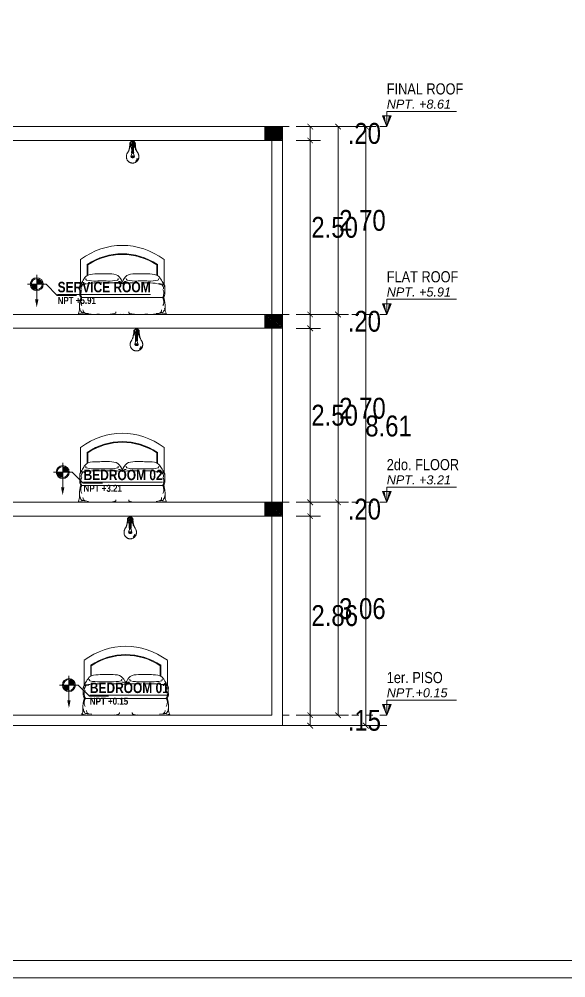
# Model space of a CAD drawing. Header units: millimetres. Extents: x 56 to 215, y 47 to 103.
# Drawn here: x 128.83 to 136.69, y 75.1 to 88.88 of the extents above; entities that cross this region are included whole.
import ezdxf
from ezdxf.enums import TextEntityAlignment as Align

# ---------------------------------------------------------------- set-up
doc = ezdxf.new("R2010")
doc.units = ezdxf.units.MM
doc.linetypes.add('DASHED2', pattern=[0.375, 0.25, -0.125])
for name, color, linetype, lineweight in [('A_Bloques', 56, 'Continuous', 15), ('A_Pared', 147, 'Continuous', 15), ('A_Texto', 43, 'Continuous', 9), ('E_Columna', 3, 'Continuous', 25), ('G_Proyección', 8, 'DASHED2', 15), ('G_Texto', 122, 'Continuous', 20)]:
    doc.layers.add(name, color=color, linetype=linetype, lineweight=lineweight)
doc.layers.add('G_Acotación', color=171, linetype='Continuous')
doc.styles.add('Acotacion', font='ARIALN.TTF')
doc.styles.add('AMBIENTES', font='ARIALNB.TTF', dxfattribs={"height": 0.15})
doc.styles.add('ARIAL', font='ariali.ttf', dxfattribs={"height": 0.12})
doc.styles.add('Arial Marron', font='ARIALN.TTF')
doc.styles.add('Cotas', font='ARIALNB.TTF', dxfattribs={"height": 0.1})
doc.styles.add('Niveles', font='swissck.ttf')
doc.dimstyles.new('Lenin_50', dxfattribs={"dimtxt": 0.3, "dimasz": 0.08, "dimexe": 0.15, "dimexo": 0.2, "dimgap": 0.03, "dimtad": 2, "dimtih": 1, "dimtoh": 1, "dimlfac": -1, "dimzin": 4, "dimdsep": 46, "dimtxsty": 'Acotacion', "dimblk": 'ARCHTICK', "dimcen": 0.08, "dimclrd": 256, "dimclre": 256, "dimclrt": 4, "dimazin": 1, "dimtm": 1e-09, "dimtfac": 1, "dimtmove": 2, "dimatfit": 2, "dimfxl": 1, "dimtolj": 1, "dimlwd": 13, "dimlwe": 18, "dimarcsym": 0})

# ---------------------------------------------------------------- blocks, each defined once
blk = doc.blocks.new('TITULP')
h = blk.add_hatch(color=1)
h.paths.add_polyline_path([(0, -0.055), (0, -0.134), (0.079, -0.134, 0.414214)])
h.paths.add_polyline_path([(0, -0.134), (-0.079, -0.134, 0.414214), (0, -0.213)])
for p, q in [((0, -0.353), (0, 0)), ((-0.134, -0.134), (0.134, -0.134)), ((0.294, -0.294), (0.57, -0.294))]:
    blk.add_line(p, q)
at = {"lineweight": 18}
blk.add_line((0.134, -0.134), (0.294, -0.294), dxfattribs=at)
for radius in [0.0937, 0.0785]:
    blk.add_circle((0, -0.134), radius)
blk.add_solid([(0.024, -0.353), (0, -0.468), (-0.024, -0.353)])
at = {"style": 'Arial Marron', "width": 1.35}
blk.add_attdef('%%USALA', text='', height=0.14, dxfattribs=at).set_placement((0.305, -0.112), align=Align.TOP_LEFT)
at = {"style": 'Arial Marron', "width": 1.1}
blk.add_attdef('NPT%%P0.00', text='', height=0.1, dxfattribs=at).set_placement((0.603, -0.397), align=Align.MIDDLE_CENTER)
at = {"style": 'Arial Marron'}
blk.add_attdef('PISO', text='', height=0.08, dxfattribs=at).set_placement((0.603, -0.539), align=Align.MIDDLE_CENTER)
blk = doc.blocks.new('dormirtorio_07')
for p, q in [((-75, 78.8), (-75, 43.3)), ((-63, 56.1), (-63, 71.8)), ((-62, 56.6), (-62, 71.2)), ((62, 56.6), (62, 71.2)), ((63, 56.1), (63, 71.8)), ((75, 78.8), (75, 43.3)), ((-73.8, 24.2), (73.8, 24.2))]:
    blk.add_line(p, q)
for points in [[(-66.3, 44.3), (-71.9, 43.7, 0.12482), (-74.2, 42.8, 0.143843), (-75.8, 40.8, 0.09533), (-76.2, 38.8, 1.197972)], [(-64.3, 44.1), (-66.7, 43.9, 0.387566), (-67.4, 43.1, -0.683187), (-68.1, 42.9, 0.173692), (-69.5, 43.7, 0.32079), (-71.2, 42.9, -0.08197), (-73.2, 40.3, 0.297092), (-74, 36.8, 0.71836)], [(-36.4, 48.1, 0.005665), (-46.6, 48, -0.05078), (-64, 49.3, -0.424861), (-65.6, 51.7)], [(-36.4, 45.2, -0.005665), (-46.6, 45.3, 0.048737), (-63.3, 44.1, 0.048737)], [(-36.4, 48.1, -0.005665), (-26.2, 48, 0.05078), (-8.8, 49.3, 0.424861), (-7.2, 51.7)], [(-28, 45.2, 0.005665), (-17.8, 45.3, -0.05078), (-0.4, 44)], [(-0.2, 44.5), (-2.5, 46.3, 0.213183), (-6.8, 47.3, -0.760516)], [(0.2, 44.5), (2.5, 46.3, -0.213183), (6.8, 47.3, 0.760516)], [(28, 45.2, -0.005665), (17.8, 45.3, 0.05078), (0.4, 44)], [(36.4, 48.1, 0.005665), (26.2, 48, -0.05078), (8.8, 49.3, -0.424861), (7.2, 51.7)], [(36.4, 48.1, -0.005665), (46.6, 48, 0.05078), (64, 49.3, 0.424861), (65.6, 51.7)], [(36.4, 45.2, 0.005665), (46.6, 45.3, -0.048737), (63.3, 44.1, -0.048737)], [(64.3, 44.1), (66.7, 43.9, -0.387566), (67.4, 43.1, 0.683187), (68.1, 42.9, -0.173692), (69.5, 43.7, -0.32079), (71.2, 42.9, 0.08197), (73.2, 40.3, -0.297092), (74, 36.8, -0.71836)], [(66.3, 44.3), (71.9, 43.7, -0.12482), (74.2, 42.8, -0.143843), (75.8, 40.8, -0.09533), (76.2, 38.8, -1.197972)], [(-70.7, 24.2), (-72.4, 24.4, -0.34929), (-73.5, 25.5), (-74.3, 27.7, -0.274373), (-72.7, 35.8, -0.655189)], [(70.7, 24.2), (72.4, 24.4, 0.34929), (73.5, 25.5), (74.3, 27.7, 0.274373), (72.7, 35.8, 0.655189)], [(-70.7, 24.2), (-72.4, 24, 0.34929), (-73.5, 23), (-74.3, 20.7, 0.274373), (-72.7, 12.7, 0.655189)], [(70.7, 24.2), (72.4, 24, -0.34929), (73.5, 23), (74.3, 20.7, -0.274373), (72.7, 12.7, -0.655189)], [(-78.9, 0.8), (-77.6, 0.8, -0.064428), (-70.7, 0.2, -0.007336), (-50.9, 0.1, -0.01133), (-30.5, 0, 0.05078), (-13.1, 1.4, 0.424861), (-11.5, 3.7, -0.170355)], [(-66.4, 1.9), (-68.8, 2.1, -0.387566), (-69.5, 2.9, 0.683187), (-70.2, 3.1, -0.173692), (-71.6, 2.3, -0.32079), (-73.3, 3.1, 0.08197), (-75.3, 5.7, -0.297092), (-76.1, 9.2, -0.71836)], [(-60.7, 1.3), (-66.3, 1.9, -0.12482), (-68.6, 2.8, -0.143843), (-70.2, 4.7, -0.09533), (-70.7, 6.8, -1.197972)], [(78.9, 0.8), (77.6, 0.8, 0.064428), (70.7, 0.2, 0.007336), (50.9, 0.1, 0.01133), (30.5, 0, -0.05078), (13.1, 1.4, -0.424861), (11.5, 3.7, 0.170355)], [(60.7, 1.3), (66.3, 1.9, 0.12482), (68.6, 2.8, 0.143843), (70.2, 4.7, 0.09533), (70.7, 6.8, 1.197972)], [(66.4, 1.9), (68.8, 2.1, 0.387566), (69.5, 2.9, -0.683187), (70.2, 3.1, 0.173692), (71.6, 2.3, 0.32079), (73.3, 3.1, -0.08197), (75.3, 5.7, 0.297092), (76.1, 9.2, 0.71836)]]:
    blk.add_lwpolyline(points, format="xyb")
for centre, radius, start, end in [((0, -49.1), 148.3, 59.6247, 120.3753), ((0, -49.1), 136.3, 62.4743, 117.5257), ((0, -49.1), 135.3, 62.7308, 117.2692), ((-73.8, 23), 1.22, 90, 180), ((73.8, 23), 1.22, 0, 90)]:
    blk.add_arc(centre, radius, start, end)
for points in [[(-73.8, 44.2), (-69.1, 50.7), (-65, 54.9), (-49.3, 58.2), (-37.1, 58.4), (-22.7, 58.4), (-8.1, 55.7), (0, 46.4)], [(73.8, 44.2), (69.1, 50.7), (65, 54.9), (49.3, 58.2), (37.1, 58.4), (22.7, 58.4), (8.1, 55.7), (0, 46.4)], [(-73.8, 44.2), (-75, 43.3), (-76.3, 34.4), (-76.1, 27.4), (-73.8, 24.2)], [(73.8, 44.2), (75, 43.3), (76.3, 34.4), (76.1, 27.4), (73.8, 24.2)], [(-20.4, 0.4), (-10.4, 0), (-5, 0.1), (-0.7, 0.1), (0, 0)], [(20.4, 0.4), (10.4, 0), (5, 0.1), (0.7, 0.1), (0, 0)]]:
    blk.add_spline(points, degree=3)
for points in [[(-75, 23), (-75.5, 21.3), (-76.6, 17.2), (-77.4, 10.3), (-76.4, 4.8), (-79, 1.3), (-78.9, 0.8)], [(75, 23), (75.5, 21.3), (76.6, 17.2), (77.4, 10.3), (76.4, 4.8), (79, 1.3), (78.9, 0.8)]]:
    blk.add_open_spline(points, degree=3, knots=[0, 0, 0, 0, 0.05378, 0.1274802, 0.2032051, 0.2258843, 0.2258843, 0.2258843, 0.2258843])
blk = doc.blocks.new('FOCO')
at = {"color": 7, "lineweight": 13}
for points in [[(0.044, -0.034), (0.027, -0.007), (0.025, -0.006), (0.023, -0.004), (0.02, -0.003), (0.017, -0.002), (0.014, -0.001), (0.011, -0.001), (0.008, -0.001), (0.005, 0), (0.001, 0), (-0.001, 0), (-0.005, 0), (-0.008, -0.001), (-0.011, -0.001), (-0.015, -0.001), (-0.018, -0.002), (-0.021, -0.003), (-0.023, -0.004), (-0.025, -0.006), (-0.026, -0.007), (-0.028, -0.008), (-0.043, -0.034)], [(-0.086, -0.268), (-0.083, -0.264), (-0.066, -0.19), (-0.063, -0.182), (-0.058, -0.176), (-0.051, -0.171), (-0.044, -0.166), (-0.036, -0.162), (-0.028, -0.159), (-0.018, -0.155), (-0.011, -0.153), (-0.001, -0.152), (0.011, -0.153), (0.009, -0.148), (0.001, -0.147), (-0.005, -0.147), (-0.013, -0.148), (-0.02, -0.149), (-0.03, -0.15), (-0.037, -0.152), (-0.046, -0.154), (-0.05, -0.156), (-0.058, -0.159), (-0.065, -0.163), (-0.068, -0.166), (-0.07, -0.17), (-0.072, -0.177), (-0.073, -0.185), (-0.086, -0.268), (-0.086, -0.268)], [(-0.012, -0.197), (-0.012, -0.335)], [(0.021, -0.197), (0.022, -0.335)], [(-0.082, -0.599), (-0.098, -0.591), (-0.113, -0.582), (-0.124, -0.573), (-0.131, -0.563), (-0.136, -0.553), (-0.14, -0.544), (-0.142, -0.535), (-0.121, -0.522), (-0.119, -0.535), (-0.116, -0.548), (-0.111, -0.562), (-0.104, -0.573), (-0.095, -0.585), (-0.082, -0.599), (-0.082, -0.599)], [(-0.044, -0.471), (-0.044, -0.472), (-0.043, -0.474), (-0.043, -0.476), (-0.042, -0.477), (-0.041, -0.479), (-0.04, -0.48), (-0.039, -0.482), (-0.038, -0.483), (-0.037, -0.484), (-0.035, -0.486), (-0.033, -0.487), (-0.031, -0.488), (-0.029, -0.489), (-0.027, -0.49), (-0.025, -0.491), (-0.022, -0.492), (-0.02, -0.493), (-0.017, -0.493), (-0.014, -0.494), (-0.012, -0.495), (-0.009, -0.495), (-0.006, -0.495), (-0.003, -0.496), (0, -0.496), (0.003, -0.496), (0.006, -0.496), (0.008, -0.495), (0.011, -0.495), (0.014, -0.495), (0.017, -0.494), (0.02, -0.494), (0.022, -0.493), (0.025, -0.492), (0.027, -0.492), (0.03, -0.491), (0.032, -0.49), (0.034, -0.489), (0.036, -0.487), (0.038, -0.486), (0.04, -0.485), (0.041, -0.484), (0.043, -0.482), (0.044, -0.481), (0.045, -0.479), (0.046, -0.478), (0.047, -0.476), (0.047, -0.475), (0.048, -0.473), (0.048, -0.472), (0.048, -0.47), (0.048, -0.468), (0.047, -0.467), (0.047, -0.465), (0.046, -0.464), (0.045, -0.462), (0.044, -0.461), (0.043, -0.459), (0.041, -0.458), (0.04, -0.457), (0.038, -0.455), (0.036, -0.454), (0.034, -0.453), (0.032, -0.452), (0.03, -0.451), (0.027, -0.45), (0.025, -0.449), (0.022, -0.449), (0.02, -0.448), (0.017, -0.447), (0.014, -0.447), (0.011, -0.447), (0.008, -0.446), (0.006, -0.446), (0.003, -0.446), (0, -0.446), (-0.003, -0.446), (-0.006, -0.446), (-0.009, -0.447), (-0.012, -0.447), (-0.014, -0.448), (-0.017, -0.448), (-0.02, -0.449), (-0.022, -0.45), (-0.025, -0.451), (-0.027, -0.452), (-0.029, -0.453), (-0.031, -0.454), (-0.033, -0.455), (-0.035, -0.456), (-0.037, -0.457), (-0.038, -0.459), (-0.039, -0.46), (-0.04, -0.462), (-0.041, -0.463), (-0.042, -0.465), (-0.043, -0.466), (-0.043, -0.468), (-0.044, -0.469), (-0.044, -0.471)]]:
    blk.add_lwpolyline(points, dxfattribs=at)
at = {"color": 47, "lineweight": 13}
blk.add_lwpolyline([(0.028, -0.028), (0.02, -0.003), (0.017, -0.002), (0.014, -0.001), (0.011, -0.001), (0.008, -0.001), (0.005, 0), (0.001, 0), (-0.001, 0), (-0.005, 0), (-0.008, -0.026)], dxfattribs=at)
at = {"color": 254, "lineweight": 13}
for points in [[(-0.069, -0.149), (-0.072, -0.151), (-0.074, -0.153), (-0.075, -0.155), (-0.076, -0.156), (-0.077, -0.157), (-0.078, -0.159), (-0.078, -0.159), (-0.079, -0.161), (-0.079, -0.163), (-0.079, -0.165), (-0.081, -0.173), (-0.091, -0.239), (-0.093, -0.249), (-0.095, -0.256), (-0.097, -0.265), (-0.101, -0.276), (-0.105, -0.285), (-0.108, -0.293), (-0.111, -0.3), (-0.114, -0.306), (-0.12, -0.318), (-0.126, -0.328), (-0.132, -0.338), (-0.137, -0.345), (-0.145, -0.359), (-0.151, -0.369), (-0.156, -0.377), (-0.16, -0.386), (-0.164, -0.397), (-0.167, -0.407), (-0.17, -0.417), (-0.172, -0.426), (-0.174, -0.436), (-0.175, -0.448), (-0.176, -0.462), (-0.176, -0.476), (-0.175, -0.486), (-0.173, -0.496), (-0.171, -0.505), (-0.169, -0.516), (-0.165, -0.528), (-0.162, -0.538), (-0.158, -0.548), (-0.153, -0.557), (-0.146, -0.568), (-0.138, -0.579), (-0.131, -0.588), (-0.124, -0.595), (-0.116, -0.602), (-0.108, -0.609), (-0.1, -0.616), (-0.09, -0.622), (-0.079, -0.629), (-0.068, -0.635), (-0.055, -0.64), (-0.044, -0.644), (-0.035, -0.646), (-0.024, -0.648), (-0.015, -0.65), (-0.004, -0.651), (0.006, -0.651), (0.017, -0.651), (0.026, -0.65), (0.036, -0.647), (0.044, -0.646), (0.054, -0.643), (0.063, -0.64), (0.071, -0.637), (0.079, -0.633), (0.087, -0.629), (0.094, -0.625), (0.102, -0.62), (0.11, -0.614), (0.118, -0.608), (0.125, -0.602), (0.132, -0.595), (0.14, -0.587), (0.146, -0.579), (0.152, -0.573), (0.158, -0.563), (0.164, -0.553), (0.17, -0.541), (0.174, -0.529), (0.177, -0.518), (0.18, -0.506), (0.182, -0.495), (0.183, -0.484), (0.183, -0.474), (0.183, -0.464), (0.183, -0.453), (0.182, -0.443), (0.181, -0.431), (0.179, -0.42), (0.176, -0.41), (0.172, -0.398), (0.168, -0.387), (0.163, -0.378), (0.157, -0.367), (0.151, -0.357), (0.146, -0.347), (0.14, -0.337), (0.135, -0.326), (0.125, -0.311), (0.117, -0.295), (0.112, -0.287), (0.11, -0.28), (0.107, -0.272), (0.104, -0.262), (0.102, -0.254), (0.099, -0.245), (0.098, -0.232), (0.096, -0.218), (0.094, -0.207), (0.092, -0.192), (0.091, -0.182), (0.09, -0.174), (0.087, -0.165), (0.087, -0.163), (0.086, -0.16), (0.086, -0.159), (0.086, -0.159), (0.085, -0.157), (0.084, -0.156), (0.082, -0.154), (0.08, -0.153), (0.078, -0.15), (0.074, -0.149), (0.07, -0.146), (0.066, -0.145), (0.062, -0.143), (0.058, -0.142), (0.054, -0.141), (0.049, -0.14), (0.045, -0.139), (0.04, -0.138), (0.036, -0.138), (0.031, -0.137), (0.026, -0.137), (0.022, -0.136), (0.017, -0.136), (0.012, -0.136), (0.008, -0.136), (0.004, -0.136), (0, -0.136), (-0.006, -0.136), (-0.01, -0.136), (-0.014, -0.136), (-0.019, -0.137), (-0.024, -0.137), (-0.028, -0.138), (-0.033, -0.138), (-0.038, -0.139), (-0.042, -0.14), (-0.046, -0.141), (-0.05, -0.142), (-0.054, -0.143), (-0.058, -0.145), (-0.061, -0.146), (-0.065, -0.148), (-0.069, -0.149), (-0.069, -0.149)], [(-0.062, -0.089), (-0.06, -0.091), (-0.052, -0.085), (-0.045, -0.082), (-0.036, -0.08), (-0.038, -0.078), (-0.043, -0.078), (-0.049, -0.079), (-0.056, -0.083), (-0.062, -0.089), (-0.062, -0.089)], [(-0.061, -0.066), (-0.059, -0.068), (-0.051, -0.063), (-0.043, -0.059), (-0.034, -0.057), (-0.036, -0.055), (-0.042, -0.055), (-0.049, -0.057), (-0.056, -0.061), (-0.061, -0.066), (-0.061, -0.066)], [(-0.06, -0.109), (-0.057, -0.111), (-0.048, -0.107), (-0.039, -0.103), (-0.031, -0.101), (-0.032, -0.099), (-0.038, -0.099), (-0.046, -0.101), (-0.054, -0.104), (-0.06, -0.109), (-0.06, -0.109)], [(-0.054, -0.13), (-0.05, -0.132), (-0.04, -0.127), (-0.032, -0.124), (-0.023, -0.122), (-0.025, -0.12), (-0.031, -0.12), (-0.038, -0.122), (-0.046, -0.125), (-0.054, -0.13), (-0.054, -0.13)], [(-0.005, -0.35), (-0.005, -0.351), (-0.005, -0.351), (-0.005, -0.351), (-0.005, -0.352), (-0.005, -0.352), (-0.004, -0.352), (-0.004, -0.353), (-0.004, -0.353), (-0.004, -0.353), (-0.004, -0.354), (-0.004, -0.354), (-0.004, -0.354), (-0.003, -0.355), (-0.003, -0.355), (-0.003, -0.355), (-0.003, -0.355), (-0.003, -0.356), (-0.002, -0.356), (-0.002, -0.356), (-0.002, -0.356), (-0.002, -0.356), (-0.001, -0.356), (-0.001, -0.356), (-0.001, -0.356), (-0.001, -0.356), (0, -0.356), (0, -0.356), (0, -0.356), (0, -0.356), (0, -0.356), (0.001, -0.356), (0.001, -0.356), (0.001, -0.356), (0.001, -0.355), (0.002, -0.355), (0.002, -0.355), (0.002, -0.355), (0.002, -0.354), (0.002, -0.354), (0.002, -0.354), (0.003, -0.353), (0.003, -0.353), (0.003, -0.353), (0.003, -0.352), (0.003, -0.352), (0.003, -0.351), (0.003, -0.351), (0.003, -0.351), (0.003, -0.35), (0.003, -0.35), (0.003, -0.35), (0.003, -0.349), (0.003, -0.349), (0.003, -0.348), (0.003, -0.348), (0.003, -0.348), (0.003, -0.347), (0.003, -0.347), (0.002, -0.347), (0.002, -0.346), (0.002, -0.346), (0.002, -0.346), (0.002, -0.345), (0.002, -0.345), (0.001, -0.345), (0.001, -0.345), (0.001, -0.344), (0.001, -0.344), (0, -0.344), (0, -0.344), (0, -0.344), (0, -0.344), (0, -0.344), (-0.001, -0.344), (-0.001, -0.344), (-0.001, -0.344), (-0.001, -0.344), (-0.002, -0.344), (-0.002, -0.344), (-0.002, -0.344), (-0.002, -0.344), (-0.003, -0.345), (-0.003, -0.345), (-0.003, -0.345), (-0.003, -0.345), (-0.003, -0.346), (-0.004, -0.346), (-0.004, -0.346), (-0.004, -0.346), (-0.004, -0.347), (-0.004, -0.347), (-0.004, -0.347), (-0.004, -0.348), (-0.005, -0.348), (-0.005, -0.349), (-0.005, -0.349), (-0.005, -0.349), (-0.005, -0.35), (-0.005, -0.35)]]:
    blk.add_lwpolyline(points, dxfattribs=at)
at = {"color": 31, "lineweight": 13}
for points in [[(0.08, -0.153), (0.081, -0.149), (0.081, -0.147), (0.081, -0.146), (0.08, -0.142), (0.081, -0.14), (0.082, -0.137), (0.083, -0.136), (0.084, -0.133), (0.084, -0.13), (0.083, -0.128), (0.082, -0.126), (0.08, -0.124), (0.079, -0.121), (0.079, -0.12), (0.08, -0.118), (0.081, -0.116), (0.083, -0.114), (0.084, -0.113), (0.084, -0.111), (0.083, -0.109), (0.082, -0.107), (0.08, -0.105), (0.08, -0.103), (0.079, -0.101), (0.08, -0.099), (0.081, -0.097), (0.083, -0.095), (0.085, -0.093), (0.085, -0.091), (0.084, -0.088), (0.083, -0.087), (0.081, -0.085), (0.079, -0.082), (0.078, -0.079), (0.079, -0.076), (0.081, -0.074), (0.082, -0.072), (0.082, -0.07), (0.081, -0.069), (0.08, -0.067), (0.078, -0.064), (0.074, -0.059), (0.066, -0.051), (0.06, -0.045), (0.056, -0.041), (0.051, -0.039), (0.047, -0.036), (0.04, -0.032), (0.03, -0.028), (0.022, -0.027), (0.014, -0.026), (0.003, -0.025), (-0.008, -0.026), (-0.018, -0.026), (-0.026, -0.027), (-0.033, -0.029), (-0.039, -0.031), (-0.043, -0.033), (-0.047, -0.036), (-0.05, -0.038), (-0.053, -0.041), (-0.063, -0.054), (-0.07, -0.065), (-0.073, -0.071), (-0.074, -0.073), (-0.074, -0.075), (-0.074, -0.077), (-0.073, -0.079), (-0.072, -0.081), (-0.071, -0.083), (-0.072, -0.085), (-0.073, -0.087), (-0.074, -0.088), (-0.075, -0.09), (-0.076, -0.092), (-0.077, -0.094), (-0.077, -0.097), (-0.076, -0.098), (-0.075, -0.1), (-0.074, -0.102), (-0.072, -0.104), (-0.072, -0.106), (-0.072, -0.107), (-0.074, -0.11), (-0.076, -0.112), (-0.076, -0.114), (-0.076, -0.117), (-0.075, -0.119), (-0.074, -0.121), (-0.073, -0.123), (-0.072, -0.125), (-0.073, -0.127), (-0.074, -0.13), (-0.075, -0.131), (-0.076, -0.133), (-0.077, -0.135), (-0.077, -0.137), (-0.077, -0.138), (-0.075, -0.141), (-0.074, -0.143), (-0.073, -0.145), (-0.073, -0.147), (-0.074, -0.149), (-0.073, -0.153), (-0.072, -0.153)], [(0.079, -0.153), (0.08, -0.153), (0.08, -0.153)]]:
    blk.add_lwpolyline(points, dxfattribs=at)
at = {"color": 21, "lineweight": 13}
for points in [[(0.001, -0.127), (0.02, -0.126), (-0.009, -0.123), (-0.007, -0.122), (-0.004, -0.12), (0.001, -0.119), (0.007, -0.117), (0.014, -0.116), (0.022, -0.116), (0.032, -0.115), (0.042, -0.114), (0.053, -0.114), (0.036, -0.11), (0.026, -0.108), (0.017, -0.108), (0.005, -0.108), (-0.011, -0.109), (-0.024, -0.111), (-0.036, -0.114), (-0.048, -0.118), (-0.053, -0.12), (-0.058, -0.121), (-0.061, -0.122), (-0.062, -0.121), (-0.062, -0.119), (-0.061, -0.117), (-0.058, -0.114), (-0.053, -0.111), (-0.046, -0.108), (-0.038, -0.104), (-0.027, -0.101), (-0.014, -0.098), (-0.001, -0.097), (0.012, -0.094), (0.036, -0.092), (0.021, -0.089), (0.01, -0.087), (-0.005, -0.088), (-0.02, -0.09), (-0.031, -0.092), (-0.04, -0.094), (-0.048, -0.097), (-0.055, -0.099), (-0.061, -0.101), (-0.064, -0.102), (-0.066, -0.102), (-0.066, -0.1), (-0.064, -0.098), (-0.062, -0.095), (-0.057, -0.092), (-0.051, -0.088), (-0.044, -0.085), (-0.035, -0.082), (-0.025, -0.079), (-0.01, -0.076), (0.001, -0.074), (0.011, -0.072), (0.026, -0.072), (0.011, -0.069), (-0.001, -0.068), (-0.011, -0.068), (-0.022, -0.068), (-0.033, -0.07), (-0.041, -0.072), (-0.048, -0.074), (-0.059, -0.078), (-0.06, -0.078), (-0.061, -0.077), (-0.061, -0.075), (-0.06, -0.072), (-0.057, -0.07), (-0.054, -0.067), (-0.047, -0.064), (-0.04, -0.061), (-0.034, -0.059), (-0.027, -0.057), (-0.02, -0.056), (-0.011, -0.055), (-0.001, -0.055), (0.008, -0.054), (0.024, -0.054), (0.015, -0.052), (0.008, -0.05), (-0.001, -0.049), (-0.008, -0.048), (-0.015, -0.048), (-0.023, -0.048), (-0.029, -0.049), (-0.035, -0.05), (-0.043, -0.052), (-0.049, -0.053), (-0.051, -0.053), (-0.052, -0.051), (-0.051, -0.049), (-0.049, -0.047), (-0.047, -0.045), (-0.044, -0.044), (-0.04, -0.042), (-0.035, -0.041), (-0.024, -0.039), (-0.013, -0.038), (0.008, -0.036), (-0.019, -0.035), (-0.025, -0.035), (-0.028, -0.034), (-0.029, -0.033), (-0.028, -0.03), (-0.03, -0.029), (-0.033, -0.029), (-0.039, -0.031), (-0.043, -0.033), (-0.047, -0.036), (-0.05, -0.038), (-0.053, -0.041), (-0.063, -0.054), (-0.07, -0.065), (-0.073, -0.071), (-0.074, -0.073), (-0.074, -0.075), (-0.074, -0.077), (-0.073, -0.079), (-0.072, -0.081), (-0.071, -0.083), (-0.072, -0.085), (-0.073, -0.087), (-0.074, -0.088), (-0.075, -0.09), (-0.076, -0.092), (-0.077, -0.094), (-0.077, -0.097), (-0.076, -0.098), (-0.075, -0.1), (-0.074, -0.102), (-0.072, -0.104), (-0.072, -0.106), (-0.072, -0.107), (-0.074, -0.11), (-0.076, -0.112), (-0.076, -0.114), (-0.076, -0.117), (-0.075, -0.119), (-0.074, -0.121), (-0.073, -0.123), (-0.072, -0.125), (-0.073, -0.127), (-0.074, -0.13), (-0.075, -0.131), (-0.076, -0.133), (-0.077, -0.135), (-0.077, -0.137), (-0.077, -0.138), (-0.075, -0.141), (-0.074, -0.143), (-0.073, -0.145), (-0.073, -0.151), (-0.06, -0.142), (-0.052, -0.139), (-0.042, -0.136), (-0.031, -0.133), (-0.022, -0.13), (-0.012, -0.129), (0.001, -0.127), (0.001, -0.127)], [(0.081, -0.069), (0.081, -0.071), (0.081, -0.073), (0.08, -0.075), (0.077, -0.072), (0.073, -0.069), (0.069, -0.067), (0.063, -0.065), (0.054, -0.063), (0.052, -0.059), (0.057, -0.06), (0.061, -0.061), (0.063, -0.06), (0.064, -0.058), (0.063, -0.055), (0.061, -0.052), (0.057, -0.048), (0.052, -0.043), (0.044, -0.038), (0.044, -0.034), (0.048, -0.036), (0.052, -0.039), (0.058, -0.043), (0.063, -0.048), (0.067, -0.052), (0.071, -0.057), (0.075, -0.061), (0.079, -0.065), (0.081, -0.069), (0.081, -0.069)], [(0.084, -0.093), (0.083, -0.095), (0.081, -0.092), (0.079, -0.091), (0.077, -0.089), (0.073, -0.088), (0.068, -0.086), (0.062, -0.085), (0.055, -0.082), (0.054, -0.077), (0.061, -0.08), (0.067, -0.082), (0.071, -0.082), (0.074, -0.082), (0.076, -0.081), (0.078, -0.079), (0.079, -0.081), (0.081, -0.085), (0.083, -0.087), (0.085, -0.09), (0.084, -0.093), (0.084, -0.093)], [(0.084, -0.112), (0.083, -0.114), (0.082, -0.112), (0.08, -0.111), (0.076, -0.109), (0.072, -0.108), (0.066, -0.107), (0.059, -0.106), (0.057, -0.1), (0.065, -0.101), (0.071, -0.102), (0.076, -0.101), (0.079, -0.099), (0.079, -0.101), (0.079, -0.103), (0.08, -0.104), (0.082, -0.107), (0.084, -0.11), (0.084, -0.112), (0.084, -0.112)], [(0.083, -0.136), (0.082, -0.133), (0.08, -0.131), (0.076, -0.128), (0.072, -0.125), (0.068, -0.124), (0.064, -0.123), (0.066, -0.12), (0.071, -0.12), (0.076, -0.12), (0.08, -0.118), (0.079, -0.12), (0.079, -0.122), (0.08, -0.124), (0.082, -0.127), (0.084, -0.13), (0.084, -0.133), (0.083, -0.136), (0.083, -0.136)], [(0.081, -0.148), (0.079, -0.146), (0.076, -0.144), (0.073, -0.142), (0.07, -0.14), (0.067, -0.139), (0.065, -0.137), (0.069, -0.136), (0.073, -0.137), (0.077, -0.139), (0.081, -0.141), (0.08, -0.142), (0.08, -0.145), (0.081, -0.148), (0.081, -0.148)]]:
    blk.add_lwpolyline(points, dxfattribs=at)
at = {"color": 252, "lineweight": 13}
for points in [[(-0.075, -0.168), (-0.075, -0.169), (-0.075, -0.171), (-0.074, -0.173), (-0.073, -0.174), (-0.071, -0.176), (-0.07, -0.177), (-0.068, -0.179), (-0.065, -0.18), (-0.063, -0.182), (-0.06, -0.183), (-0.057, -0.184), (-0.054, -0.186), (-0.05, -0.187), (-0.046, -0.188), (-0.042, -0.189), (-0.038, -0.19), (-0.034, -0.191), (-0.029, -0.191), (-0.025, -0.192), (-0.02, -0.193), (-0.015, -0.193), (-0.01, -0.193), (-0.005, -0.194), (0, -0.194), (0.005, -0.194), (0.01, -0.194), (0.015, -0.194), (0.019, -0.193), (0.024, -0.193), (0.029, -0.192), (0.034, -0.192), (0.038, -0.191), (0.043, -0.19), (0.047, -0.189), (0.051, -0.189), (0.055, -0.187), (0.059, -0.186), (0.062, -0.185), (0.065, -0.184), (0.068, -0.183), (0.071, -0.181), (0.073, -0.18), (0.075, -0.178), (0.077, -0.177), (0.079, -0.175), (0.08, -0.173), (0.081, -0.172), (0.082, -0.17), (0.082, -0.168), (0.082, -0.167), (0.082, -0.165), (0.081, -0.163), (0.08, -0.162), (0.079, -0.16), (0.077, -0.159), (0.075, -0.157), (0.073, -0.156), (0.071, -0.154), (0.068, -0.153), (0.065, -0.151), (0.062, -0.15), (0.059, -0.149), (0.055, -0.148), (0.051, -0.147), (0.047, -0.146), (0.043, -0.145), (0.038, -0.144), (0.034, -0.143), (0.029, -0.143), (0.024, -0.142), (0.019, -0.142), (0.015, -0.142), (0.01, -0.141), (0.005, -0.141), (0, -0.141), (-0.005, -0.142), (-0.01, -0.142), (-0.015, -0.142), (-0.02, -0.143), (-0.025, -0.143), (-0.029, -0.144), (-0.034, -0.145), (-0.038, -0.145), (-0.042, -0.146), (-0.046, -0.147), (-0.05, -0.148), (-0.054, -0.15), (-0.057, -0.151), (-0.06, -0.152), (-0.063, -0.153), (-0.065, -0.155), (-0.068, -0.156), (-0.07, -0.158), (-0.071, -0.159), (-0.073, -0.161), (-0.074, -0.163), (-0.075, -0.164), (-0.075, -0.166), (-0.075, -0.168)], [(-0.01, -0.349), (-0.046, -0.461), (-0.04, -0.463), (-0.033, -0.466), (-0.023, -0.469), (-0.015, -0.471), (-0.007, -0.472), (0.001, -0.473), (0.009, -0.472), (0.021, -0.471), (0.03, -0.469), (0.039, -0.466), (0.047, -0.462), (0.054, -0.459), (0.018, -0.349)]]:
    blk.add_lwpolyline(points, dxfattribs=at)
at = {"color": 253, "lineweight": 13}
blk.add_lwpolyline([(0.035, -0.348), (0.034, -0.318), (0.031, -0.314), (0.032, -0.189), (0.028, -0.176), (0.017, -0.176), (0.009, -0.182), (-0.001, -0.182), (-0.009, -0.176), (-0.02, -0.176), (-0.024, -0.189), (-0.022, -0.314), (-0.024, -0.318), (-0.027, -0.348), (-0.013, -0.359), (-0.006, -0.359), (-0.003, -0.362), (0.013, -0.362), (0.016, -0.359), (0.022, -0.359), (0.035, -0.348), (0.035, -0.348)], dxfattribs=at)
at = {"color": 251, "lineweight": 13}
for points in [[(-0.007, -0.194), (-0.007, -0.332)], [(0.016, -0.332), (0.016, -0.193)]]:
    blk.add_lwpolyline(points, dxfattribs=at)
blk = doc.blocks.new('_ArchTick')
at = {"color": 0, "linetype": 'ByBlock', "const_width": 0.15}
blk.add_lwpolyline([(-0.5, -0.5), (0.5, 0.5)], dxfattribs=at)
blk = doc.blocks.new('*D251')
at = {"layer": 'Defpoints', "color": 0, "ltscale": 0.5, "transparency": 16777216}
for p in [(132.614, 78.877), (133.014, 78.877), (132.614, 78.727)]:
    blk.add_point(p, dxfattribs=at)
at = {"layer": 'G_Acotación', "lineweight": 18, "ltscale": 0.5, "transparency": 16777216}
for p, q in [((132.814, 78.877), (133.164, 78.877)), ((132.814, 78.727), (133.164, 78.727))]:
    blk.add_line(p, q, dxfattribs=at)
at = {"layer": 'G_Acotación', "lineweight": 13, "ltscale": 0.5, "transparency": 16777216}
blk.add_line((133.014, 78.727), (133.014, 78.877), dxfattribs=at)
at = {"layer": 'G_Acotación', "lineweight": 13, "ltscale": 0.5, "transparency": 16777216, "xscale": 0.08, "yscale": 0.08, "zscale": 0.08}
for p, rotation in [((133.014, 78.877), 90.00000000000371), ((133.014, 78.727), 270.0000000000037)]:
    blk.add_blockref('_ArchTick', p, dxfattribs=dict(at, rotation=rotation))
at = {"layer": 'G_Acotación', "color": 4, "lineweight": 5, "ltscale": 0.5, "transparency": 16777216, "insert": (133.792, 78.802), "char_height": 0.3, "attachment_point": 5, "style": 'Acotacion'}
blk.add_mtext('\\A1;.15', dxfattribs=at)
blk = doc.blocks.new('*D252')
at = {"layer": 'Defpoints', "color": 0, "transparency": 16777216}
for p in [(132.614, 81.737), (133.014, 81.737), (132.614, 78.877)]:
    blk.add_point(p, dxfattribs=at)
at = {"layer": 'G_Acotación', "lineweight": 18, "transparency": 16777216}
for p, q in [((132.814, 81.737), (133.164, 81.737)), ((132.814, 78.877), (133.164, 78.877))]:
    blk.add_line(p, q, dxfattribs=at)
at = {"layer": 'G_Acotación', "lineweight": 13, "transparency": 16777216}
blk.add_line((133.014, 78.877), (133.014, 81.737), dxfattribs=at)
at = {"layer": 'G_Acotación', "lineweight": 13, "transparency": 16777216, "xscale": 0.08, "yscale": 0.08, "zscale": 0.08}
for p, rotation in [((133.014, 81.737), 90.00000000000371), ((133.014, 78.877), 270.0000000000037)]:
    blk.add_blockref('_ArchTick', p, dxfattribs=dict(at, rotation=rotation))
at = {"layer": 'G_Acotación', "color": 4, "lineweight": 5, "transparency": 16777216, "insert": (133.366, 80.307), "char_height": 0.3, "attachment_point": 5, "style": 'Acotacion'}
blk.add_mtext('\\A1;2.86', dxfattribs=at)
blk = doc.blocks.new('*D253')
at = {"layer": 'Defpoints', "color": 0, "transparency": 16777216}
for p in [(132.614, 81.937), (133.014, 81.937), (132.614, 81.737)]:
    blk.add_point(p, dxfattribs=at)
at = {"layer": 'G_Acotación', "lineweight": 18, "transparency": 16777216}
for p, q in [((132.814, 81.937), (133.164, 81.937)), ((132.814, 81.737), (133.164, 81.737))]:
    blk.add_line(p, q, dxfattribs=at)
at = {"layer": 'G_Acotación', "lineweight": 13, "transparency": 16777216}
blk.add_line((133.014, 81.737), (133.014, 81.937), dxfattribs=at)
at = {"layer": 'G_Acotación', "lineweight": 13, "transparency": 16777216, "xscale": 0.08, "yscale": 0.08, "zscale": 0.08}
for p, rotation in [((133.014, 81.937), 90.00000000000371), ((133.014, 81.737), 270.0000000000037)]:
    blk.add_blockref('_ArchTick', p, dxfattribs=dict(at, rotation=rotation))
at = {"layer": 'G_Acotación', "color": 4, "lineweight": 5, "transparency": 16777216, "insert": (133.792, 81.837), "char_height": 0.3, "attachment_point": 5, "style": 'Acotacion'}
blk.add_mtext('\\A1;.20', dxfattribs=at)
blk = doc.blocks.new('*D254')
at = {"layer": 'Defpoints', "color": 0, "transparency": 16777216}
for p in [(132.614, 84.437), (133.014, 84.437), (132.614, 81.937)]:
    blk.add_point(p, dxfattribs=at)
at = {"layer": 'G_Acotación', "lineweight": 18, "transparency": 16777216}
for p, q in [((132.814, 84.437), (133.164, 84.437)), ((132.814, 81.937), (133.164, 81.937))]:
    blk.add_line(p, q, dxfattribs=at)
at = {"layer": 'G_Acotación', "lineweight": 13, "transparency": 16777216}
blk.add_line((133.014, 81.937), (133.014, 84.437), dxfattribs=at)
at = {"layer": 'G_Acotación', "lineweight": 13, "transparency": 16777216, "xscale": 0.08, "yscale": 0.08, "zscale": 0.08}
for p, rotation in [((133.014, 84.437), 90.00000000000371), ((133.014, 81.937), 270.0000000000037)]:
    blk.add_blockref('_ArchTick', p, dxfattribs=dict(at, rotation=rotation))
at = {"layer": 'G_Acotación', "color": 4, "lineweight": 5, "transparency": 16777216, "insert": (133.365, 83.187), "char_height": 0.3, "attachment_point": 5, "style": 'Acotacion'}
blk.add_mtext('\\A1;2.50', dxfattribs=at)
blk = doc.blocks.new('*D299')
at = {"layer": 'Defpoints', "color": 0, "transparency": 16777216}
for p in [(132.614, 84.637), (133.014, 84.637), (132.614, 84.437)]:
    blk.add_point(p, dxfattribs=at)
at = {"layer": 'G_Acotación', "lineweight": 18, "transparency": 16777216}
for p, q in [((132.814, 84.637), (133.164, 84.637)), ((132.814, 84.437), (133.164, 84.437))]:
    blk.add_line(p, q, dxfattribs=at)
at = {"layer": 'G_Acotación', "lineweight": 13, "transparency": 16777216}
blk.add_line((133.014, 84.437), (133.014, 84.637), dxfattribs=at)
at = {"layer": 'G_Acotación', "lineweight": 13, "transparency": 16777216, "xscale": 0.08, "yscale": 0.08, "zscale": 0.08}
for p, rotation in [((133.014, 84.637), 90.00000000000371), ((133.014, 84.437), 270.0000000000037)]:
    blk.add_blockref('_ArchTick', p, dxfattribs=dict(at, rotation=rotation))
at = {"layer": 'G_Acotación', "color": 4, "lineweight": 5, "transparency": 16777216, "insert": (133.792, 84.537), "char_height": 0.3, "attachment_point": 5, "style": 'Acotacion'}
blk.add_mtext('\\A1;.20', dxfattribs=at)
blk = doc.blocks.new('*D300')
at = {"layer": 'Defpoints', "color": 0, "transparency": 16777216}
for p in [(132.614, 87.137), (133.014, 87.137), (132.614, 84.637)]:
    blk.add_point(p, dxfattribs=at)
at = {"layer": 'G_Acotación', "lineweight": 18, "transparency": 16777216}
for p, q in [((132.814, 87.137), (133.164, 87.137)), ((132.814, 84.637), (133.164, 84.637))]:
    blk.add_line(p, q, dxfattribs=at)
at = {"layer": 'G_Acotación', "lineweight": 13, "transparency": 16777216}
blk.add_line((133.014, 84.637), (133.014, 87.137), dxfattribs=at)
at = {"layer": 'G_Acotación', "lineweight": 13, "transparency": 16777216, "xscale": 0.08, "yscale": 0.08, "zscale": 0.08}
for p, rotation in [((133.014, 87.137), 90.00000000000371), ((133.014, 84.637), 270.0000000000037)]:
    blk.add_blockref('_ArchTick', p, dxfattribs=dict(at, rotation=rotation))
at = {"layer": 'G_Acotación', "color": 4, "lineweight": 5, "transparency": 16777216, "insert": (133.365, 85.887), "char_height": 0.3, "attachment_point": 5, "style": 'Acotacion'}
blk.add_mtext('\\A1;2.50', dxfattribs=at)
blk = doc.blocks.new('*D301')
at = {"layer": 'Defpoints', "color": 0, "transparency": 16777216}
for p in [(132.614, 87.337), (133.014, 87.337), (132.614, 87.137)]:
    blk.add_point(p, dxfattribs=at)
at = {"layer": 'G_Acotación', "lineweight": 18, "transparency": 16777216}
for p, q in [((132.814, 87.337), (133.164, 87.337)), ((132.814, 87.137), (133.164, 87.137))]:
    blk.add_line(p, q, dxfattribs=at)
at = {"layer": 'G_Acotación', "lineweight": 13, "transparency": 16777216}
blk.add_line((133.014, 87.137), (133.014, 87.337), dxfattribs=at)
at = {"layer": 'G_Acotación', "lineweight": 13, "transparency": 16777216, "xscale": 0.08, "yscale": 0.08, "zscale": 0.08}
for p, rotation in [((133.014, 87.337), 90.00000000000371), ((133.014, 87.137), 270.0000000000037)]:
    blk.add_blockref('_ArchTick', p, dxfattribs=dict(at, rotation=rotation))
at = {"layer": 'G_Acotación', "color": 4, "lineweight": 5, "transparency": 16777216, "insert": (133.792, 87.237), "char_height": 0.3, "attachment_point": 5, "style": 'Acotacion'}
blk.add_mtext('\\A1;.20', dxfattribs=at)
blk = doc.blocks.new('*D302')
at = {"layer": 'Defpoints', "color": 0, "transparency": 16777216}
for p in [(132.614, 81.937), (133.414, 81.937), (132.614, 78.877)]:
    blk.add_point(p, dxfattribs=at)
at = {"layer": 'G_Acotación', "lineweight": 18, "transparency": 16777216}
for p, q in [((132.814, 81.937), (133.564, 81.937)), ((132.814, 78.877), (133.564, 78.877))]:
    blk.add_line(p, q, dxfattribs=at)
at = {"layer": 'G_Acotación', "lineweight": 13, "transparency": 16777216}
blk.add_line((133.414, 78.877), (133.414, 81.937), dxfattribs=at)
at = {"layer": 'G_Acotación', "lineweight": 13, "transparency": 16777216, "xscale": 0.08, "yscale": 0.08, "zscale": 0.08}
for p, rotation in [((133.414, 81.937), 90), ((133.414, 78.877), 270)]:
    blk.add_blockref('_ArchTick', p, dxfattribs=dict(at, rotation=rotation))
at = {"layer": 'G_Acotación', "color": 4, "lineweight": 5, "transparency": 16777216, "insert": (133.764, 80.407), "char_height": 0.3, "attachment_point": 5, "style": 'Acotacion'}
blk.add_mtext('\\A1;3.06', dxfattribs=at)
blk = doc.blocks.new('*D255')
at = {"layer": 'Defpoints', "color": 0, "transparency": 16777216}
for p in [(132.614, 84.637), (133.414, 84.637), (132.614, 81.937)]:
    blk.add_point(p, dxfattribs=at)
at = {"layer": 'G_Acotación', "lineweight": 18, "transparency": 16777216}
for p, q in [((132.814, 84.637), (133.564, 84.637)), ((132.814, 81.937), (133.564, 81.937))]:
    blk.add_line(p, q, dxfattribs=at)
at = {"layer": 'G_Acotación', "lineweight": 13, "transparency": 16777216}
blk.add_line((133.414, 81.937), (133.414, 84.637), dxfattribs=at)
at = {"layer": 'G_Acotación', "lineweight": 13, "transparency": 16777216, "xscale": 0.08, "yscale": 0.08, "zscale": 0.08}
for p, rotation in [((133.414, 84.637), 90), ((133.414, 81.937), 270)]:
    blk.add_blockref('_ArchTick', p, dxfattribs=dict(at, rotation=rotation))
at = {"layer": 'G_Acotación', "color": 4, "lineweight": 5, "transparency": 16777216, "insert": (133.765, 83.287), "char_height": 0.3, "attachment_point": 5, "style": 'Acotacion'}
blk.add_mtext('\\A1;2.70', dxfattribs=at)
blk = doc.blocks.new('*D256')
at = {"layer": 'Defpoints', "color": 0, "transparency": 16777216}
for p in [(132.614, 87.337), (133.414, 87.337), (132.614, 84.637)]:
    blk.add_point(p, dxfattribs=at)
at = {"layer": 'G_Acotación', "lineweight": 18, "transparency": 16777216}
for p, q in [((132.814, 87.337), (133.564, 87.337)), ((132.814, 84.637), (133.564, 84.637))]:
    blk.add_line(p, q, dxfattribs=at)
at = {"layer": 'G_Acotación', "lineweight": 13, "transparency": 16777216}
blk.add_line((133.414, 84.637), (133.414, 87.337), dxfattribs=at)
at = {"layer": 'G_Acotación', "lineweight": 13, "transparency": 16777216, "xscale": 0.08, "yscale": 0.08, "zscale": 0.08}
for p, rotation in [((133.414, 87.337), 90), ((133.414, 84.637), 270)]:
    blk.add_blockref('_ArchTick', p, dxfattribs=dict(at, rotation=rotation))
at = {"layer": 'G_Acotación', "color": 4, "lineweight": 5, "transparency": 16777216, "insert": (133.765, 85.987), "char_height": 0.3, "attachment_point": 5, "style": 'Acotacion'}
blk.add_mtext('\\A1;2.70', dxfattribs=at)
blk = doc.blocks.new('*D257')
at = {"layer": 'Defpoints', "color": 0, "transparency": 16777216}
for p in [(132.614, 87.337), (133.814, 87.337), (132.614, 78.727)]:
    blk.add_point(p, dxfattribs=at)
at = {"layer": 'G_Acotación', "lineweight": 18, "transparency": 16777216}
for p, q in [((132.814, 87.337), (133.964, 87.337)), ((132.814, 78.727), (133.964, 78.727))]:
    blk.add_line(p, q, dxfattribs=at)
at = {"layer": 'G_Acotación', "lineweight": 13, "transparency": 16777216}
blk.add_line((133.814, 78.727), (133.814, 87.337), dxfattribs=at)
at = {"layer": 'G_Acotación', "lineweight": 13, "transparency": 16777216, "xscale": 0.08, "yscale": 0.08, "zscale": 0.08}
for p, rotation in [((133.814, 87.337), 90), ((133.814, 78.727), 270)]:
    blk.add_blockref('_ArchTick', p, dxfattribs=dict(at, rotation=rotation))
at = {"layer": 'G_Acotación', "color": 4, "lineweight": 5, "transparency": 16777216, "insert": (134.14, 83.032), "char_height": 0.3, "attachment_point": 5, "style": 'Acotacion'}
blk.add_mtext('\\A1;8.61', dxfattribs=at)

msp = doc.modelspace()

# ---------------------------------------------------------------- hatches: boundary and pattern name
at = {"layer": 'E_Columna', "lineweight": 5}
h = msp.add_hatch(dxfattribs=at)
h.set_pattern_fill('LINE', color=256, scale=0.005, angle=135, style=0)
h.set_pattern_definition([(45, (40.250956, -24.858551), (0.0112253202, -0.0112253202), [])])
h.paths.add_polyline_path([(132.3642, 87.1375), (132.3642, 87.3375), (132.6142, 87.3375), (132.6142, 87.1375)])
h = msp.add_hatch(dxfattribs=at)
h.set_pattern_fill('LINE', color=256, scale=0.005, angle=135, style=0)
h.set_pattern_definition([(45, (40.250956, -27.558551), (0.0112253202, -0.0112253202), [])])
h.paths.add_polyline_path([(132.3642, 84.4375), (132.3642, 84.6375), (132.6142, 84.6375), (132.6142, 84.4375)])
h = msp.add_hatch(dxfattribs=at)
h.set_pattern_fill('LINE', color=256, scale=0.005, angle=135, style=0)
h.set_pattern_definition([(45, (40.250956, -30.258551), (0.0112253202, -0.0112253202), [])])
h.paths.add_polyline_path([(132.3642, 81.7375), (132.3642, 81.9375), (132.6142, 81.9375), (132.6142, 81.7375)])

# ---------------------------------------------------------------- linework, layer by layer
at = {"lineweight": 5}
for points in [[(151.7019, 75.1029), (151.7019, 102.6587), (110.6519, 102.6587), (110.6519, 75.1029)], [(151.4519, 75.3529), (151.4519, 102.4087), (110.9019, 102.4087), (110.9019, 75.3529)]]:
    msp.add_lwpolyline(points, close=True, dxfattribs=at)
at = {"layer": 'A_Pared', "color": 0, "lineweight": 5, "ltscale": 0.5}
msp.add_line((118.6142, 78.7275), (134.1142, 78.7275), dxfattribs=at)
at = {"layer": 'A_Pared', "lineweight": 5, "ltscale": 0.5}
msp.add_lwpolyline([(127.4142, 87.3375), (132.6142, 87.3375), (132.6142, 78.7275)], dxfattribs=at)
for points in [[(132.4642, 87.1375), (132.4642, 84.6375), (132.3642, 84.6375), (128.2642, 84.6375), (128.2642, 84.7375), (127.5642, 84.7375), (127.5642, 86.6375), (128.2642, 86.6375), (128.2642, 86.7375), (127.5642, 86.7375), (127.5642, 87.1375)], [(132.4642, 84.4375), (132.4642, 81.9375), (132.3642, 81.9375), (128.2642, 81.9375), (128.2642, 82.0375), (127.5642, 82.0375), (127.5642, 83.9375), (128.2642, 83.9375), (128.2642, 84.0375), (127.5642, 84.0375), (127.5642, 84.4375)], [(132.4642, 81.7375), (132.4642, 78.8775), (128.2642, 78.8775), (128.2642, 78.9775), (127.5642, 78.9775), (127.5642, 80.9775), (128.2642, 80.9775), (128.2642, 81.0775), (127.5642, 81.0775), (127.5642, 81.7375)]]:
    msp.add_lwpolyline(points, close=True, dxfattribs=at)
at = {"layer": 'E_Columna', "lineweight": 5}
for points in [[(132.3642, 87.1375), (132.3642, 87.3375), (132.6142, 87.3375), (132.6142, 87.1375)], [(132.3642, 84.4375), (132.3642, 84.6375), (132.6142, 84.6375), (132.6142, 84.4375)], [(132.3642, 81.7375), (132.3642, 81.9375), (132.6142, 81.9375), (132.6142, 81.7375)]]:
    msp.add_lwpolyline(points, close=True, dxfattribs=at)
at = {"layer": 'G_Proyección', "lineweight": 5, "ltscale": 0.25}
for p, q in [((132.6142, 87.3375), (134.1142, 87.3375)), ((132.6142, 84.6375), (134.1142, 84.6375)), ((132.6142, 81.9375), (134.1142, 81.9375)), ((132.6142, 78.8775), (134.1142, 78.8775))]:
    msp.add_line(p, q, dxfattribs=at)
at = {"layer": 'G_Texto', "lineweight": 5}
for points in [[(135.1142, 87.5544), (134.1142, 87.5544), (134.1142, 87.3375), (134.1767, 87.4907), (134.0518, 87.4907), (134.1142, 87.3375)], [(135.1142, 84.8544), (134.1142, 84.8544), (134.1142, 84.6375), (134.1767, 84.7907), (134.0518, 84.7907), (134.1142, 84.6375)], [(135.1142, 82.1544), (134.1142, 82.1544), (134.1142, 81.9375), (134.1767, 82.0907), (134.0518, 82.0907), (134.1142, 81.9375)], [(135.1142, 79.0944), (134.1142, 79.0944), (134.1142, 78.8775), (134.1767, 79.0307), (134.0518, 79.0307), (134.1142, 78.8775)]]:
    msp.add_lwpolyline(points, dxfattribs=at)
for points in [[(134.1142, 87.3375), (134.0518, 87.4907), (134.0842, 87.4907)], [(134.1767, 87.4907), (134.1442, 87.4907), (134.1142, 87.3375)], [(134.1142, 84.6375), (134.0518, 84.7907), (134.0842, 84.7907)], [(134.1767, 84.7907), (134.1442, 84.7907), (134.1142, 84.6375)], [(134.1142, 81.9375), (134.0518, 82.0907), (134.0842, 82.0907)], [(134.1767, 82.0907), (134.1442, 82.0907), (134.1142, 81.9375)], [(134.1142, 78.8775), (134.0518, 79.0307), (134.0842, 79.0307)], [(134.1767, 79.0307), (134.1442, 79.0307), (134.1142, 78.8775)]]:
    msp.add_solid(points, dxfattribs=at)

# ---------------------------------------------------------------- block references
at = {"layer": 'A_Bloques', "lineweight": 5}
for name, p, xscale, yscale, zscale in [('FOCO', (130.4645, 87.1375), -0.5, 0.5, 0.5), ('dormirtorio_07', (130.3142, 84.6375), -0.008000000000038199, 0.009999999999990905, 0.01), ('FOCO', (130.5197, 84.4375), -0.5, 0.5, 0.5), ('dormirtorio_07', (130.3142, 81.9375), -0.008000000000038199, 0.009999999999990905, 0.01), ('FOCO', (130.4304, 81.7375), -0.5, 0.5, 0.5), ('dormirtorio_07', (130.3642, 78.8775), -0.008000000000038199, 0.009999999999990905, 0.01)]:
    msp.add_blockref(name, p, dxfattribs=dict(at, xscale=xscale, yscale=yscale, zscale=zscale))
at = {"layer": 'A_Texto', "lineweight": 5}
ref = msp.add_blockref('TITULP', (129.0849, 85.2053), dxfattribs=at)
ref.add_attrib('NPT%%P0.00', 'NPT +5.91', dxfattribs={"layer": '0', "color": 30, "height": 0.1, "style": 'Cotas'}).set_placement((129.6606, 84.8381), align=Align.MIDDLE_CENTER)
ref.add_attrib('%%USALA', '%%USERVICE ROOM', dxfattribs={"layer": '0', "height": 0.15, "style": 'AMBIENTES'}).set_placement((129.3852, 85.1055), align=Align.TOP_LEFT)
ref = msp.add_blockref('TITULP', (129.4578, 82.5053), dxfattribs=at)
ref.add_attrib('NPT%%P0.00', 'NPT +3.21', dxfattribs={"layer": '0', "color": 30, "height": 0.1, "style": 'Cotas'}).set_placement((130.0335, 82.1381), align=Align.MIDDLE_CENTER)
ref.add_attrib('%%USALA', '%%UBEDROOM 02', dxfattribs={"layer": '0', "height": 0.15, "style": 'AMBIENTES'}).set_placement((129.7581, 82.4055), align=Align.TOP_LEFT)
ref = msp.add_blockref('TITULP', (129.5476, 79.4453), dxfattribs=at)
ref.add_attrib('NPT%%P0.00', 'NPT +0.15', dxfattribs={"layer": '0', "color": 30, "height": 0.1, "style": 'Cotas'}).set_placement((130.1233, 79.0781), align=Align.MIDDLE_CENTER)
ref.add_attrib('%%USALA', '%%UBEDROOM 01', dxfattribs={"layer": '0', "height": 0.15, "style": 'AMBIENTES'}).set_placement((129.8479, 79.3455), align=Align.TOP_LEFT)

# ---------------------------------------------------------------- texts
at = {"layer": 'G_Texto', "lineweight": 5, "style": 'Niveles'}
for s, p in [('FINAL ROOF', (134.1142, 87.7987)), ('FLAT ROOF', (134.1142, 85.0987)), ('2do. FLOOR', (134.1142, 82.3987)), ('1er. PISO', (134.1142, 79.3387))]:
    msp.add_text(s, height=0.16, dxfattribs=at).set_placement(p)
at = {"layer": 'G_Texto', "lineweight": 5, "style": 'ARIAL'}
for s, p in [('NPT. +8.61', (134.1142, 87.6597)), ('NPT. +5.91', (134.1142, 84.9597)), ('NPT. +3.21', (134.1142, 82.2597)), ('NPT.+0.15', (134.1142, 79.1997))]:
    msp.add_text(s, height=0.13, dxfattribs=at).set_placement(p, align=Align.MIDDLE_LEFT)

# ---------------------------------------------------------------- dimensions: what is measured, and where the dimension line sits
at = {"layer": 'G_Acotación', "lineweight": 5}
for base, p1, p2, picture, middle in [((133.0142, 87.3375), (132.6142, 87.1375), (132.6142, 87.3375), '*D301', (133.7919, 87.2375)), ((133.4142, 87.3375), (132.6142, 84.6375), (132.6142, 87.3375), '*D256', (133.7654, 85.9875)), ((133.8142, 87.3375), (132.6142, 78.7275), (132.6142, 87.3375), '*D257', (134.14, 83.0325)), ((133.0142, 87.1375), (132.6142, 84.6375), (132.6142, 87.1375), '*D300', (133.3654, 85.8875)), ((133.0142, 84.6375), (132.6142, 84.4375), (132.6142, 84.6375), '*D299', (133.7919, 84.5375)), ((133.4142, 84.6375), (132.6142, 81.9375), (132.6142, 84.6375), '*D255', (133.7654, 83.2875)), ((133.0142, 84.4375), (132.6142, 81.9375), (132.6142, 84.4375), '*D254', (133.3654, 83.1875)), ((133.0142, 81.9375), (132.6142, 81.7375), (132.6142, 81.9375), '*D253', (133.7919, 81.8375)), ((133.4142, 81.9375), (132.6142, 78.8775), (132.6142, 81.9375), '*D302', (133.7637, 80.4075)), ((133.0142, 81.7375), (132.6142, 78.8775), (132.6142, 81.7375), '*D252', (133.3657, 80.3075))]:
    dim = msp.add_linear_dim(base=base, p1=p1, p2=p2, angle=90, dimstyle='Lenin_50', override={"dimfxl": 0.06}, dxfattribs=at)
    dim.commit()
    dim.dimension.update_dxf_attribs({"geometry": picture, "text_midpoint": middle})
at = {"layer": 'G_Acotación', "lineweight": 5, "ltscale": 0.5}
dim = msp.add_linear_dim(base=(133.0142, 78.8775), p1=(132.6142, 78.7275), p2=(132.6142, 78.8775), angle=90, dimstyle='Lenin_50', dxfattribs=at)
dim.commit()
dim.dimension.update_dxf_attribs({"geometry": '*D251', "text_midpoint": (133.7919, 78.8025)})

doc.saveas('drawing.dxf')
